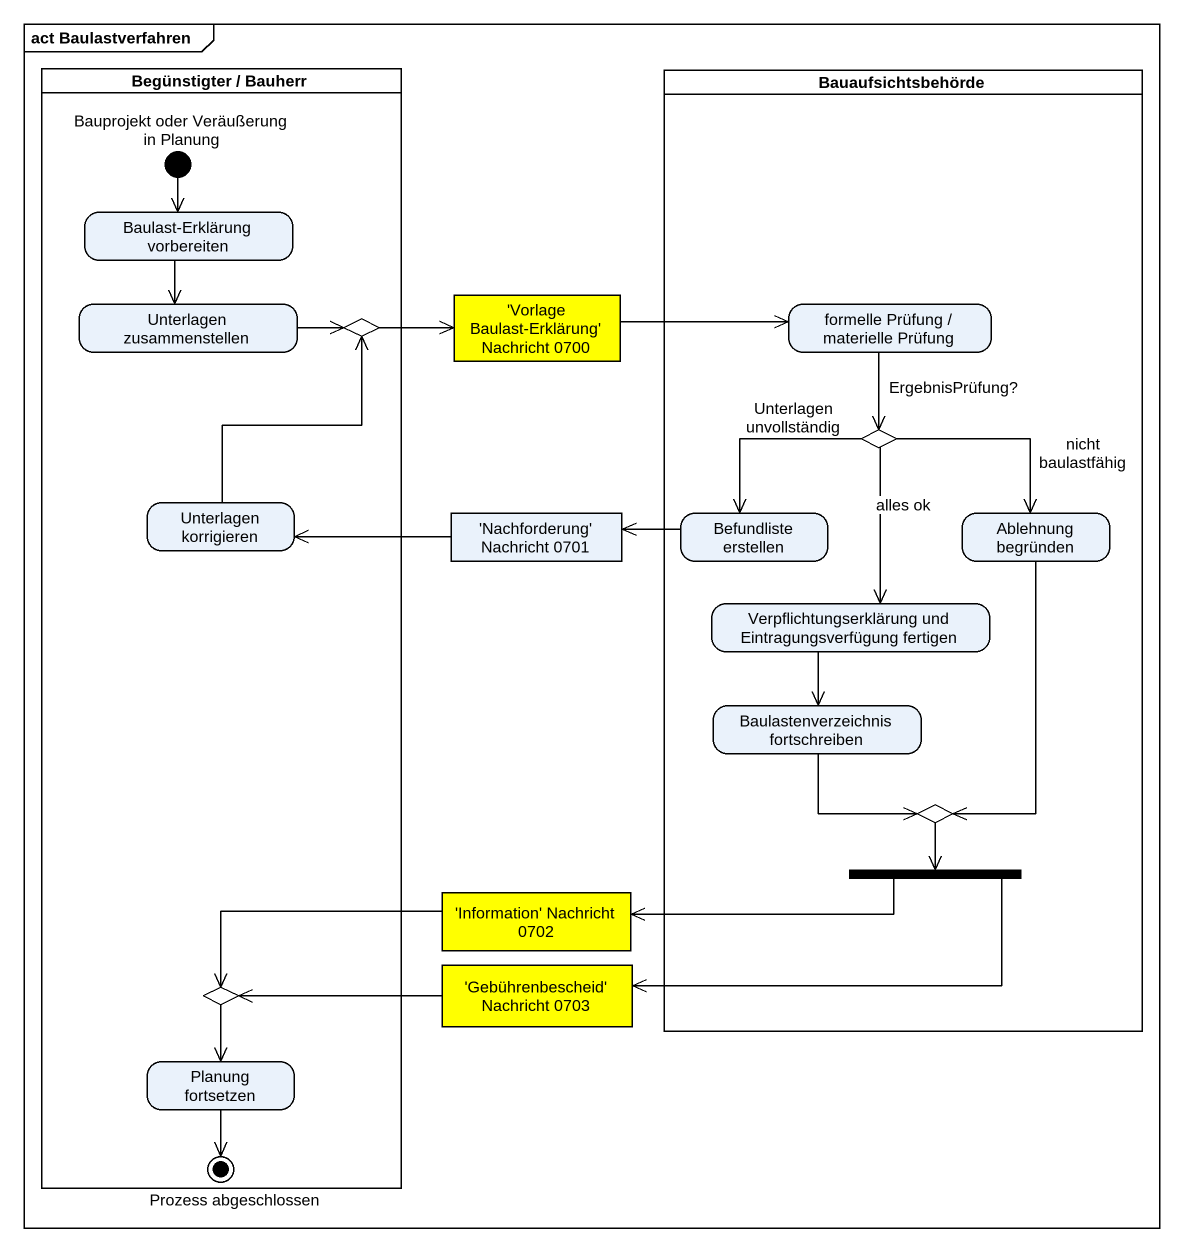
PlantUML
@startuml
mainframe act Baulastverfahren
hide empty description
state "Begünstigter / Bauherr" as Begünstigter_Bauherr <<partition>> {
  state "Bauprojekt oder Veräußerung in Planung" as Bauprojekt_oder_Veräußerung <<start>>
  state "Baulast-Erklärung vorbereiten" as Baulast_Erklärung
  state "Unterlagen zusammenstellen" as Unterlagen_zusammenstellen
  state choice1 <<choice>>
  state "Unterlagen korrigieren" as Unterlagen_korrigieren
  state choice3 <<choice>>
  state "Planung fortsetzen" as Planung_fortsetzen
  state "Prozess abgeschlossen" as Prozess_abgeschlossen <<end>>
}
state Bauaufsichtsbehörde <<partition>> {
  state "formelle Prüfung / materielle Prüfung" as formelle_Prüfung_materielle
  state "ErgebnisPrüfung?" as ErgebnisPrüfung <<choice>>
  state "Befundliste erstellen" as Befundliste_erstellen
  state "Ablehnung begründen" as Ablehnung_begründen
  state "Verpflichtungserklärung und Eintragungsverfügung fertigen" as Verpflichtungserklärung_und
  state "Baulastenverzeichnis fortschreiben" as Baulastenverzeichnis
  state choice2 <<choice>>
  state fork1 <<fork>>
}
state "'Vorlage Baulast-Erklärung' Nachricht 0700" as Vorlage_Baulast_Erklärung <<object>> #FFFF00
state "'Nachforderung' Nachricht 0701" as Nachforderung_Nachricht_0701 <<object>>
state "'Information' Nachricht 0702" as Information_Nachricht_0702 <<object>> #FFFF00
state "'Gebührenbescheid' Nachricht 0703" as Gebührenbescheid_Nachricht <<object>> #FFFF00
Bauprojekt_oder_Veräußerung --> Baulast_Erklärung
Baulast_Erklärung --> Unterlagen_zusammenstellen
Vorlage_Baulast_Erklärung -right-> formelle_Prüfung_materielle
Unterlagen_zusammenstellen -right-> choice1
choice1 -right-> Vorlage_Baulast_Erklärung
formelle_Prüfung_materielle --> ErgebnisPrüfung
ErgebnisPrüfung --> Befundliste_erstellen : Unterlagen unvollständig
ErgebnisPrüfung --> Ablehnung_begründen : nicht baulastfähig
ErgebnisPrüfung --> Verpflichtungserklärung_und : alles ok
Unterlagen_korrigieren -up-> choice1
Nachforderung_Nachricht_0701 -left-> Unterlagen_korrigieren
Befundliste_erstellen -left-> Nachforderung_Nachricht_0701
Ablehnung_begründen --> choice2
Verpflichtungserklärung_und --> Baulastenverzeichnis
Baulastenverzeichnis --> choice2
choice2 --> fork1
Information_Nachricht_0702 -left-> choice3
fork1 -left-> Information_Nachricht_0702
fork1 -left-> Gebührenbescheid_Nachricht
Gebührenbescheid_Nachricht -left-> choice3
choice3 --> Planung_fortsetzen
Planung_fortsetzen --> Prozess_abgeschlossen
@enduml
